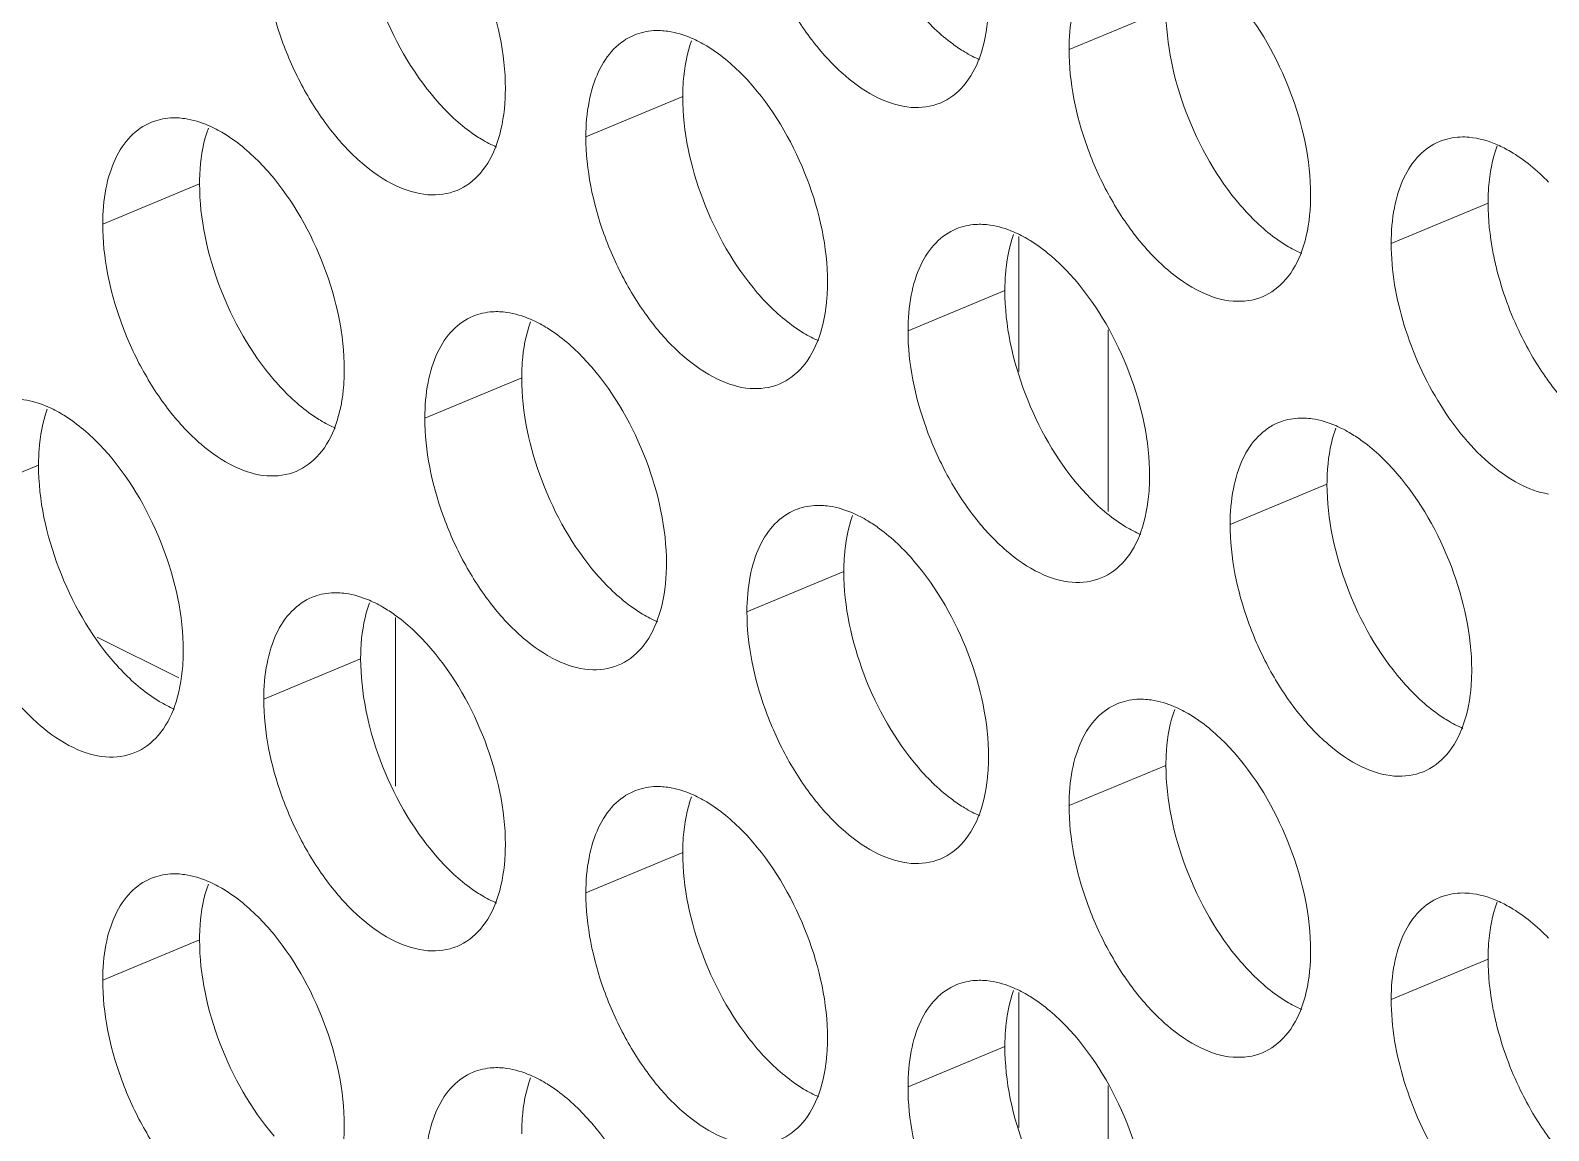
# Model space of a CAD drawing. Header units: millimetres. Extents: x 0 to 2524, y 0 to 1785.
# Drawn here: x 1798.88 to 1808.52, y 823.86 to 830.85 of the extents above; entities that cross this region are included whole.
import ezdxf

# ---------------------------------------------------------------- set-up
doc = ezdxf.new("R2010")
doc.units = ezdxf.units.MM
doc.header["$LTSCALE"] = 0.1
doc.layers.add('标注', color=251, linetype='Continuous', lineweight=9)

msp = doc.modelspace()

# ---------------------------------------------------------------- linework, layer by layer
at = {"layer": '标注'}
for p, q in [((1806.0873, 830.9828), (1805.4721, 830.7271)), ((1803.0187, 830.4284), (1802.4036, 830.1726)), ((1799.9502, 829.8739), (1799.3351, 829.6182)), ((1808.1329, 829.7524), (1807.5177, 829.4967)), ((1805.1539, 828.6834), (1805.1539, 829.5409)), ((1805.0644, 829.198), (1804.4492, 828.9423)), ((1805.7196, 828.9486), (1805.7196, 827.7949)), ((1801.9959, 828.6435), (1801.3807, 828.3878)), ((1798.9274, 828.0891), (1798.3122, 827.8334)), ((1807.1101, 827.9676), (1806.4949, 827.7119)), ((1804.0416, 827.4132), (1803.4264, 827.1575)), ((1801.1941, 826.0499), (1801.1941, 827.1207)), ((1799.8186, 826.7377), (1799.2993, 826.9973)), ((1800.9731, 826.8587), (1800.3579, 826.603)), ((1806.0873, 826.1828), (1805.4721, 825.9271)), ((1803.0187, 825.6284), (1802.4036, 825.3726)), ((1799.9502, 825.0739), (1799.3351, 824.8182)), ((1808.1329, 824.9524), (1807.5177, 824.6967)), ((1805.1539, 823.8834), (1805.1539, 824.7409)), ((1805.0644, 824.398), (1804.4492, 824.1423)), ((1805.7196, 824.1486), (1805.7196, 822.9949))]:
    msp.add_line(p, q, dxfattribs=at)
for centre in [(1810.2483, 829.852), (1810.2483, 825.052)]:
    msp.add_arc(centre, 2.1247, 194.02971, 206.07298, dxfattribs=at)
for points, knots in [([(1804.6541, 830.3881), (1804.5964, 830.3642), (1804.4576, 830.3462), (1804.2452, 830.4151), (1804.035, 830.5614), (1803.838, 830.7745), (1803.6669, 831.0396), (1803.4934, 831.4286), (1803.4264, 831.7488), (1803.4264, 831.9575)], [0, 0, 0, 0, 0.08419, 0.180629, 0.294901, 0.426206, 0.569756, 0.71848, 1, 1, 1, 1]), ([(1801.4186, 831.7252), (1801.567, 831.5526), (1801.7925, 831.1526), (1801.8921, 830.7029), (1801.8921, 830.4802)], [0, 0, 0, 0, 0.505546, 1, 1, 1, 1]), ([(1801.5856, 829.8336), (1801.5279, 829.8097), (1801.3891, 829.7917), (1801.1767, 829.8607), (1800.9665, 830.007), (1800.7695, 830.22), (1800.5983, 830.4852), (1800.4248, 830.8741), (1800.3579, 831.1943), (1800.3579, 831.403)], [0, 0, 0, 0, 0.08419, 0.180629, 0.294901, 0.426206, 0.569756, 0.71848, 1, 1, 1, 1]), ([(1805.4721, 830.7271), (1805.4721, 830.8027), (1805.4835, 830.9453), (1805.541, 831.1384), (1805.6381, 831.2888), (1805.7307, 831.3538), (1805.7786, 831.3737)], [0, 0, 0, 0, 0.300633, 0.564844, 0.793499, 1, 1, 1, 1]), ([(1801.4466, 830.4138), (1801.3988, 830.4694), (1801.2157, 830.7145), (1801.0894, 831.0012), (1801.0315, 831.2259)], [0, 0, 0, 0, 0.24034, 1, 1, 1, 1]), ([(1804.8087, 830.7125), (1804.7829, 830.7281), (1804.6748, 830.8008), (1804.5803, 830.8925), (1804.5151, 830.9682)], [0, 0, 0, 0, 0.231736, 1, 1, 1, 1]), ([(1804.9607, 831.0347), (1804.9607, 831.0024), (1804.9564, 830.8824), (1804.9348, 830.7621), (1804.905, 830.6795)], [0, 0, 0, 0, 0.269025, 1, 1, 1, 1]), ([(1806.5608, 829.7379), (1806.4124, 829.9104), (1806.1869, 830.3104), (1806.0873, 830.7602), (1806.0873, 830.9828)], [0, 0, 0, 0, 0.505546, 1, 1, 1, 1]), ([(1806.5328, 831.0493), (1806.6812, 830.8767), (1806.9066, 830.4767), (1807.0063, 830.0269), (1807.0063, 829.8043)], [0, 0, 0, 0, 0.505546, 1, 1, 1, 1]), ([(1802.4036, 830.1726), (1802.4036, 830.2483), (1802.415, 830.3908), (1802.4725, 830.5839), (1802.5696, 830.7343), (1802.6622, 830.7993), (1802.7101, 830.8193)], [0, 0, 0, 0, 0.300633, 0.564844, 0.793499, 1, 1, 1, 1]), ([(1802.7101, 830.8193), (1802.749, 830.8354), (1802.8058, 830.848), (1802.8625, 830.8485), (1802.8771, 830.8479)], [0, 0, 0, 0, 0.741995, 1, 1, 1, 1]), ([(1802.8771, 830.8479), (1802.8931, 830.8473), (1802.9607, 830.8409), (1803.0265, 830.8207), (1803.0741, 830.8003)], [0, 0, 0, 0, 0.236225, 1, 1, 1, 1]), ([(1803.0187, 830.4284), (1803.0187, 830.4607), (1803.023, 830.5807), (1803.0446, 830.7009), (1803.0744, 830.7835)], [0, 0, 0, 0, 0.269025, 1, 1, 1, 1]), ([(1803.1707, 830.7505), (1803.1965, 830.7349), (1803.3046, 830.6622), (1803.3991, 830.5706), (1803.4643, 830.4948)], [0, 0, 0, 0, 0.231736, 1, 1, 1, 1]), ([(1804.905, 830.6795), (1804.8812, 830.6138), (1804.8191, 830.4947), (1804.7106, 830.4115), (1804.6541, 830.3881)], [0, 0, 0, 0, 0.533077, 1, 1, 1, 1]), ([(1806.6998, 829.1577), (1806.6421, 829.1338), (1806.5032, 829.1158), (1806.2909, 829.1847), (1806.0807, 829.3311), (1805.8837, 829.5441), (1805.7125, 829.8092), (1805.539, 830.1982), (1805.4721, 830.5184), (1805.4721, 830.7271)], [0, 0, 0, 0, 0.08419, 0.180629, 0.294901, 0.426206, 0.569756, 0.71848, 1, 1, 1, 1]), ([(1803.4643, 830.4948), (1803.6127, 830.3222), (1803.8381, 829.9222), (1803.9378, 829.4725), (1803.9378, 829.2499)], [0, 0, 0, 0, 0.505546, 1, 1, 1, 1]), ([(1801.7402, 830.1581), (1801.7144, 830.1736), (1801.6063, 830.2464), (1801.5118, 830.338), (1801.4466, 830.4138)], [0, 0, 0, 0, 0.231736, 1, 1, 1, 1]), ([(1801.8921, 830.4802), (1801.8921, 830.4479), (1801.8879, 830.3279), (1801.8663, 830.2077), (1801.8365, 830.1251)], [0, 0, 0, 0, 0.269025, 1, 1, 1, 1]), ([(1803.4923, 829.1834), (1803.3439, 829.356), (1803.1184, 829.756), (1803.0187, 830.2057), (1803.0187, 830.4284)], [0, 0, 0, 0, 0.505546, 1, 1, 1, 1]), ([(1799.6416, 830.2648), (1799.6805, 830.2809), (1799.7372, 830.2936), (1799.794, 830.2941), (1799.8086, 830.2935)], [0, 0, 0, 0, 0.741995, 1, 1, 1, 1]), ([(1799.8086, 830.2935), (1799.8246, 830.2929), (1799.8922, 830.2864), (1799.958, 830.2662), (1800.0056, 830.2458)], [0, 0, 0, 0, 0.236225, 1, 1, 1, 1]), ([(1799.3351, 829.6182), (1799.3351, 829.6938), (1799.3465, 829.8364), (1799.404, 830.0295), (1799.5011, 830.1799), (1799.5937, 830.2449), (1799.6416, 830.2648)], [0, 0, 0, 0, 0.300633, 0.564844, 0.793499, 1, 1, 1, 1]), ([(1799.9502, 829.8739), (1799.9502, 829.9062), (1799.9545, 830.0262), (1799.976, 830.1465), (1800.0059, 830.2291)], [0, 0, 0, 0, 0.269025, 1, 1, 1, 1]), ([(1800.1022, 830.196), (1800.128, 830.1805), (1800.2361, 830.1078), (1800.3306, 830.0161), (1800.3957, 829.9404)], [0, 0, 0, 0, 0.231736, 1, 1, 1, 1]), ([(1801.8365, 830.1251), (1801.8127, 830.0594), (1801.7506, 829.9403), (1801.6421, 829.8571), (1801.5856, 829.8336)], [0, 0, 0, 0, 0.533077, 1, 1, 1, 1]), ([(1803.6312, 828.6033), (1803.5736, 828.5793), (1803.4347, 828.5614), (1803.2223, 828.6303), (1803.0122, 828.7766), (1802.8152, 828.9897), (1802.644, 829.2548), (1802.4705, 829.6437), (1802.4036, 829.9639), (1802.4036, 830.1726)], [0, 0, 0, 0, 0.08419, 0.180629, 0.294901, 0.426206, 0.569756, 0.71848, 1, 1, 1, 1]), ([(1807.5177, 829.4967), (1807.5177, 829.5724), (1807.5292, 829.7149), (1807.5867, 829.908), (1807.6838, 830.0584), (1807.7763, 830.1234), (1807.8243, 830.1433)], [0, 0, 0, 0, 0.300719, 0.564842, 0.793477, 1, 1, 1, 1]), ([(1807.956, 830.172), (1807.975, 830.1728), (1808.0563, 830.1706), (1808.1361, 830.1472), (1808.193, 830.1223)], [0, 0, 0, 0, 0.234203, 1, 1, 1, 1]), ([(1807.956, 830.172), (1807.975, 830.1728), (1808.0563, 830.1706), (1808.1361, 830.1472), (1808.193, 830.1223)], [0, 0, 0, 0, 0.234203, 1, 1, 1, 1]), ([(1808.1329, 829.7524), (1808.1329, 829.7856), (1808.1374, 829.9084), (1808.16, 830.0316), (1808.1916, 830.1156)], [0, 0, 0, 0, 0.269773, 1, 1, 1, 1]), ([(1808.193, 830.1223), (1808.2211, 830.11), (1808.3408, 830.0482), (1808.4455, 829.9601), (1808.5177, 829.8855)], [0, 0, 0, 0, 0.228039, 1, 1, 1, 1]), ([(1800.3957, 829.9404), (1800.5442, 829.7678), (1800.7696, 829.3678), (1800.8693, 828.918), (1800.8693, 828.6954)], [0, 0, 0, 0, 0.505546, 1, 1, 1, 1]), ([(1800.4238, 828.629), (1800.2754, 828.8015), (1800.0499, 829.2015), (1799.9502, 829.6513), (1799.9502, 829.8739)], [0, 0, 0, 0, 0.505546, 1, 1, 1, 1]), ([(1806.8544, 829.4822), (1806.8286, 829.4977), (1806.7205, 829.5704), (1806.626, 829.6621), (1806.5608, 829.7379)], [0, 0, 0, 0, 0.231736, 1, 1, 1, 1]), ([(1807.0063, 829.8043), (1807.0063, 829.772), (1807.0021, 829.652), (1806.9805, 829.5317), (1806.9507, 829.4492)], [0, 0, 0, 0, 0.269025, 1, 1, 1, 1]), ([(1808.1869, 829.3369), (1808.1781, 829.3724), (1808.1482, 829.509), (1808.1329, 829.6491), (1808.1329, 829.7524)], [0, 0, 0, 0, 0.261145, 1, 1, 1, 1]), ([(1800.5627, 828.0488), (1800.5051, 828.0249), (1800.3662, 828.0069), (1800.1538, 828.0758), (1799.9437, 828.2222), (1799.7467, 828.4352), (1799.5755, 828.7003), (1799.402, 829.0893), (1799.3351, 829.4095), (1799.3351, 829.6182)], [0, 0, 0, 0, 0.08419, 0.180629, 0.294901, 0.426206, 0.569756, 0.71848, 1, 1, 1, 1]), ([(1804.7558, 829.5889), (1804.7947, 829.605), (1804.8514, 829.6177), (1804.9082, 829.6182), (1804.9228, 829.6176)], [0, 0, 0, 0, 0.741995, 1, 1, 1, 1]), ([(1804.9228, 829.6176), (1804.9388, 829.6169), (1805.0064, 829.6105), (1805.0722, 829.5903), (1805.1198, 829.5699)], [0, 0, 0, 0, 0.236225, 1, 1, 1, 1]), ([(1804.4492, 828.9423), (1804.4492, 829.0179), (1804.4607, 829.1604), (1804.5182, 829.3536), (1804.6153, 829.504), (1804.7078, 829.569), (1804.7558, 829.5889)], [0, 0, 0, 0, 0.300633, 0.564844, 0.793499, 1, 1, 1, 1]), ([(1805.0644, 829.198), (1805.0644, 829.2303), (1805.0687, 829.3503), (1805.0902, 829.4705), (1805.1201, 829.5531)], [0, 0, 0, 0, 0.269025, 1, 1, 1, 1]), ([(1805.2164, 829.5201), (1805.2422, 829.5046), (1805.3502, 829.4319), (1805.4448, 829.3402), (1805.5099, 829.2644)], [0, 0, 0, 0, 0.231736, 1, 1, 1, 1]), ([(1806.9507, 829.4492), (1806.9269, 829.3835), (1806.8648, 829.2644), (1806.7563, 829.1812), (1806.6998, 829.1577)], [0, 0, 0, 0, 0.533077, 1, 1, 1, 1]), ([(1808.5177, 827.9051), (1808.3868, 827.9272), (1808.1128, 828.0884), (1807.8042, 828.4713), (1807.5822, 828.959), (1807.5177, 829.321), (1807.5177, 829.4967)], [0, 0, 0, 0, 0.200223, 0.454809, 0.735097, 1, 1, 1, 1]), ([(1803.9378, 829.2499), (1803.9378, 829.2175), (1803.9336, 829.0976), (1803.912, 828.9773), (1803.8822, 828.8947)], [0, 0, 0, 0, 0.269025, 1, 1, 1, 1]), ([(1805.5099, 829.2644), (1805.6583, 829.0919), (1805.8838, 828.6919), (1805.9835, 828.2421), (1805.9835, 828.0195)], [0, 0, 0, 0, 0.505546, 1, 1, 1, 1]), ([(1803.7859, 828.9277), (1803.76, 828.9433), (1803.652, 829.016), (1803.5575, 829.1076), (1803.4923, 829.1834)], [0, 0, 0, 0, 0.231736, 1, 1, 1, 1]), ([(1805.538, 827.953), (1805.3896, 828.1256), (1805.1641, 828.5256), (1805.0644, 828.9754), (1805.0644, 829.198)], [0, 0, 0, 0, 0.505546, 1, 1, 1, 1]), ([(1801.6873, 829.0344), (1801.7262, 829.0506), (1801.7829, 829.0632), (1801.8397, 829.0637), (1801.8543, 829.0631)], [0, 0, 0, 0, 0.741995, 1, 1, 1, 1]), ([(1801.8543, 829.0631), (1801.8703, 829.0625), (1801.9378, 829.0561), (1802.0037, 829.0359), (1802.0512, 829.0155)], [0, 0, 0, 0, 0.236225, 1, 1, 1, 1]), ([(1801.3807, 828.3878), (1801.3807, 828.4634), (1801.3922, 828.606), (1801.4496, 828.7991), (1801.5468, 828.9495), (1801.6393, 829.0145), (1801.6873, 829.0344)], [0, 0, 0, 0, 0.300633, 0.564844, 0.793499, 1, 1, 1, 1]), ([(1801.9959, 828.6435), (1801.9959, 828.6759), (1802.0002, 828.7958), (1802.0217, 828.9161), (1802.0516, 828.9987)], [0, 0, 0, 0, 0.269025, 1, 1, 1, 1]), ([(1802.1479, 828.9657), (1802.1737, 828.9501), (1802.2817, 828.8774), (1802.3763, 828.7858), (1802.4414, 828.71)], [0, 0, 0, 0, 0.231736, 1, 1, 1, 1]), ([(1805.6769, 827.3729), (1805.6193, 827.349), (1805.4804, 827.331), (1805.268, 827.3999), (1805.0579, 827.5462), (1804.8609, 827.7593), (1804.6897, 828.0244), (1804.5162, 828.4134), (1804.4492, 828.7336), (1804.4492, 828.9423)], [0, 0, 0, 0, 0.08419, 0.180629, 0.294901, 0.426206, 0.569756, 0.71848, 1, 1, 1, 1]), ([(1803.8822, 828.8947), (1803.8584, 828.829), (1803.7963, 828.7099), (1803.6878, 828.6267), (1803.6312, 828.6033)], [0, 0, 0, 0, 0.533077, 1, 1, 1, 1]), ([(1808.5712, 828.5499), (1808.5492, 828.5773), (1808.4618, 828.6933), (1808.388, 828.8193), (1808.3398, 828.9182)], [0, 0, 0, 0, 0.242274, 1, 1, 1, 1]), ([(1800.8693, 828.6954), (1800.8693, 828.6631), (1800.865, 828.5431), (1800.8435, 828.4229), (1800.8136, 828.3403)], [0, 0, 0, 0, 0.269025, 1, 1, 1, 1]), ([(1802.4414, 828.71), (1802.5898, 828.5374), (1802.8153, 828.1374), (1802.915, 827.6877), (1802.915, 827.465)], [0, 0, 0, 0, 0.505546, 1, 1, 1, 1]), ([(1800.7174, 828.3733), (1800.6915, 828.3888), (1800.5835, 828.4615), (1800.489, 828.5532), (1800.4238, 828.629)], [0, 0, 0, 0, 0.231736, 1, 1, 1, 1]), ([(1802.4695, 827.3986), (1802.3211, 827.5712), (1802.0956, 827.9712), (1801.9959, 828.4209), (1801.9959, 828.6435)], [0, 0, 0, 0, 0.505546, 1, 1, 1, 1]), ([(1798.7858, 828.5087), (1798.8018, 828.508), (1798.8693, 828.5016), (1798.9352, 828.4814), (1798.9827, 828.461)], [0, 0, 0, 0, 0.236225, 1, 1, 1, 1]), ([(1798.9274, 828.0891), (1798.9274, 828.1214), (1798.9317, 828.2414), (1798.9532, 828.3617), (1798.9831, 828.4442)], [0, 0, 0, 0, 0.269025, 1, 1, 1, 1]), ([(1799.0793, 828.4112), (1799.1052, 828.3957), (1799.2132, 828.323), (1799.3077, 828.2313), (1799.3729, 828.1555)], [0, 0, 0, 0, 0.231736, 1, 1, 1, 1]), ([(1802.6084, 826.8184), (1802.5508, 826.7945), (1802.4119, 826.7766), (1802.1995, 826.8455), (1801.9894, 826.9918), (1801.7924, 827.2049), (1801.6212, 827.47), (1801.4477, 827.8589), (1801.3807, 828.1791), (1801.3807, 828.3878)], [0, 0, 0, 0, 0.08419, 0.180629, 0.294901, 0.426206, 0.569756, 0.71848, 1, 1, 1, 1]), ([(1806.8015, 828.3585), (1806.8404, 828.3746), (1806.8971, 828.3873), (1806.9538, 828.3878), (1806.9685, 828.3872)], [0, 0, 0, 0, 0.741995, 1, 1, 1, 1]), ([(1806.9685, 828.3872), (1806.9845, 828.3866), (1807.052, 828.3802), (1807.1179, 828.3599), (1807.1654, 828.3395)], [0, 0, 0, 0, 0.236225, 1, 1, 1, 1]), ([(1800.8136, 828.3403), (1800.7899, 828.2746), (1800.7278, 828.1555), (1800.6193, 828.0723), (1800.5627, 828.0488)], [0, 0, 0, 0, 0.533077, 1, 1, 1, 1]), ([(1806.4949, 827.7119), (1806.4949, 827.7875), (1806.5064, 827.9301), (1806.5638, 828.1232), (1806.661, 828.2736), (1806.7535, 828.3386), (1806.8015, 828.3585)], [0, 0, 0, 0, 0.300633, 0.564844, 0.793499, 1, 1, 1, 1]), ([(1807.1101, 827.9676), (1807.1101, 827.9999), (1807.1144, 828.1199), (1807.1359, 828.2402), (1807.1658, 828.3228)], [0, 0, 0, 0, 0.269025, 1, 1, 1, 1]), ([(1807.262, 828.2897), (1807.2879, 828.2742), (1807.3959, 828.2015), (1807.4904, 828.1098), (1807.5556, 828.0341)], [0, 0, 0, 0, 0.231736, 1, 1, 1, 1]), ([(1799.401, 826.8441), (1799.2525, 827.0167), (1799.0271, 827.4167), (1798.9274, 827.8665), (1798.9274, 828.0891)], [0, 0, 0, 0, 0.505546, 1, 1, 1, 1]), ([(1799.3729, 828.1555), (1799.5213, 827.983), (1799.7468, 827.583), (1799.8465, 827.1332), (1799.8465, 826.9106)], [0, 0, 0, 0, 0.505546, 1, 1, 1, 1]), ([(1805.9835, 828.0195), (1805.9835, 827.9872), (1805.9792, 827.8672), (1805.9577, 827.7469), (1805.9278, 827.6643)], [0, 0, 0, 0, 0.269025, 1, 1, 1, 1]), ([(1807.5556, 828.0341), (1807.704, 827.8615), (1807.9295, 827.4615), (1808.0292, 827.0117), (1808.0292, 826.7891)], [0, 0, 0, 0, 0.505546, 1, 1, 1, 1]), ([(1805.8315, 827.6974), (1805.8057, 827.7129), (1805.6977, 827.7856), (1805.6031, 827.8773), (1805.538, 827.953)], [0, 0, 0, 0, 0.231736, 1, 1, 1, 1]), ([(1807.5837, 826.7227), (1807.4352, 826.8952), (1807.2098, 827.2952), (1807.1101, 827.745), (1807.1101, 827.9676)], [0, 0, 0, 0, 0.505546, 1, 1, 1, 1]), ([(1799.5399, 826.264), (1799.4823, 826.2401), (1799.3434, 826.2221), (1799.131, 826.291), (1798.9209, 826.4373), (1798.7238, 826.6504), (1798.5527, 826.9155), (1798.3792, 827.3045), (1798.3122, 827.6247), (1798.3122, 827.8334)], [0, 0, 0, 0, 0.08419, 0.180629, 0.294901, 0.426206, 0.569756, 0.71848, 1, 1, 1, 1]), ([(1803.4264, 827.1575), (1803.4264, 827.2331), (1803.4379, 827.3756), (1803.4953, 827.5688), (1803.5925, 827.7191), (1803.685, 827.7842), (1803.733, 827.8041)], [0, 0, 0, 0, 0.300633, 0.564844, 0.793499, 1, 1, 1, 1]), ([(1803.733, 827.8041), (1803.7718, 827.8202), (1803.8286, 827.8328), (1803.8853, 827.8333), (1803.9, 827.8328)], [0, 0, 0, 0, 0.741995, 1, 1, 1, 1]), ([(1803.9, 827.8328), (1803.916, 827.8321), (1803.9835, 827.8257), (1804.0494, 827.8055), (1804.0969, 827.7851)], [0, 0, 0, 0, 0.236225, 1, 1, 1, 1]), ([(1804.0416, 827.4132), (1804.0416, 827.4455), (1804.0458, 827.5655), (1804.0674, 827.6857), (1804.0972, 827.7683)], [0, 0, 0, 0, 0.269025, 1, 1, 1, 1]), ([(1804.1935, 827.7353), (1804.2194, 827.7198), (1804.3274, 827.647), (1804.4219, 827.5554), (1804.4871, 827.4796)], [0, 0, 0, 0, 0.231736, 1, 1, 1, 1]), ([(1807.7226, 826.1425), (1807.6649, 826.1186), (1807.5261, 826.1006), (1807.3137, 826.1695), (1807.1035, 826.3159), (1806.9065, 826.5289), (1806.7354, 826.794), (1806.5619, 827.183), (1806.4949, 827.5032), (1806.4949, 827.7119)], [0, 0, 0, 0, 0.08419, 0.180629, 0.294901, 0.426206, 0.569756, 0.71848, 1, 1, 1, 1]), ([(1805.9278, 827.6643), (1805.9041, 827.5986), (1805.842, 827.4796), (1805.7334, 827.3963), (1805.6769, 827.3729)], [0, 0, 0, 0, 0.533077, 1, 1, 1, 1]), ([(1802.763, 827.1429), (1802.7372, 827.1585), (1802.6292, 827.2312), (1802.5346, 827.3228), (1802.4695, 827.3986)], [0, 0, 0, 0, 0.231736, 1, 1, 1, 1]), ([(1802.915, 827.465), (1802.915, 827.4327), (1802.9107, 827.3127), (1802.8892, 827.1925), (1802.8593, 827.1099)], [0, 0, 0, 0, 0.269025, 1, 1, 1, 1]), ([(1804.5151, 826.1682), (1804.3667, 826.3408), (1804.1413, 826.7408), (1804.0416, 827.1905), (1804.0416, 827.4132)], [0, 0, 0, 0, 0.505546, 1, 1, 1, 1]), ([(1804.4871, 827.4796), (1804.6355, 827.3071), (1804.861, 826.9071), (1804.9607, 826.4573), (1804.9607, 826.2347)], [0, 0, 0, 0, 0.505546, 1, 1, 1, 1]), ([(1800.3579, 826.603), (1800.3579, 826.6786), (1800.3694, 826.8212), (1800.4268, 827.0143), (1800.524, 827.1647), (1800.6165, 827.2297), (1800.6645, 827.2496)], [0, 0, 0, 0, 0.300633, 0.564844, 0.793499, 1, 1, 1, 1]), ([(1800.6645, 827.2496), (1800.7033, 827.2658), (1800.7601, 827.2784), (1800.8168, 827.2789), (1800.8315, 827.2783)], [0, 0, 0, 0, 0.741995, 1, 1, 1, 1]), ([(1800.8315, 827.2783), (1800.8474, 827.2777), (1800.915, 827.2713), (1800.9808, 827.251), (1801.0284, 827.2306)], [0, 0, 0, 0, 0.236225, 1, 1, 1, 1]), ([(1800.9731, 826.8587), (1800.9731, 826.891), (1800.9773, 827.011), (1800.9989, 827.1313), (1801.0287, 827.2139)], [0, 0, 0, 0, 0.269025, 1, 1, 1, 1]), ([(1801.125, 827.1809), (1801.1508, 827.1653), (1801.2589, 827.0926), (1801.3534, 827.0009), (1801.4186, 826.9252)], [0, 0, 0, 0, 0.231736, 1, 1, 1, 1]), ([(1802.8593, 827.1099), (1802.8356, 827.0442), (1802.7735, 826.9251), (1802.6649, 826.8419), (1802.6084, 826.8184)], [0, 0, 0, 0, 0.533077, 1, 1, 1, 1]), ([(1804.6541, 825.5881), (1804.5964, 825.5642), (1804.4576, 825.5462), (1804.2452, 825.6151), (1804.035, 825.7614), (1803.838, 825.9745), (1803.6669, 826.2396), (1803.4934, 826.6286), (1803.4264, 826.9488), (1803.4264, 827.1575)], [0, 0, 0, 0, 0.08419, 0.180629, 0.294901, 0.426206, 0.569756, 0.71848, 1, 1, 1, 1]), ([(1801.4186, 826.9252), (1801.567, 826.7526), (1801.7925, 826.3526), (1801.8921, 825.9029), (1801.8921, 825.6802)], [0, 0, 0, 0, 0.505546, 1, 1, 1, 1]), ([(1799.6945, 826.5885), (1799.6687, 826.604), (1799.5606, 826.6767), (1799.4661, 826.7684), (1799.401, 826.8441)], [0, 0, 0, 0, 0.231736, 1, 1, 1, 1]), ([(1799.8465, 826.9106), (1799.8465, 826.8783), (1799.8422, 826.7583), (1799.8207, 826.638), (1799.7908, 826.5555)], [0, 0, 0, 0, 0.269025, 1, 1, 1, 1]), ([(1801.0315, 826.4259), (1801.022, 826.4628), (1800.9896, 826.6049), (1800.9731, 826.751), (1800.9731, 826.8587)], [0, 0, 0, 0, 0.261395, 1, 1, 1, 1]), ([(1807.8772, 826.467), (1807.8514, 826.4825), (1807.7433, 826.5553), (1807.6488, 826.6469), (1807.5837, 826.7227)], [0, 0, 0, 0, 0.231736, 1, 1, 1, 1]), ([(1808.0292, 826.7891), (1808.0292, 826.7568), (1808.0249, 826.6368), (1808.0034, 826.5166), (1807.9735, 826.434)], [0, 0, 0, 0, 0.269025, 1, 1, 1, 1]), ([(1799.7908, 826.5555), (1799.7671, 826.4897), (1799.705, 826.3707), (1799.5964, 826.2874), (1799.5399, 826.264)], [0, 0, 0, 0, 0.533077, 1, 1, 1, 1]), ([(1801.5856, 825.0336), (1801.5279, 825.0097), (1801.3891, 824.9917), (1801.1767, 825.0607), (1800.9665, 825.207), (1800.7695, 825.42), (1800.5983, 825.6852), (1800.4248, 826.0741), (1800.3579, 826.3943), (1800.3579, 826.603)], [0, 0, 0, 0, 0.08419, 0.180629, 0.294901, 0.426206, 0.569756, 0.71848, 1, 1, 1, 1]), ([(1805.4721, 825.9271), (1805.4721, 826.0027), (1805.4835, 826.1453), (1805.541, 826.3384), (1805.6381, 826.4888), (1805.7307, 826.5538), (1805.7786, 826.5737)], [0, 0, 0, 0, 0.300633, 0.564844, 0.793499, 1, 1, 1, 1]), ([(1805.7786, 826.5737), (1805.8175, 826.5898), (1805.8743, 826.6025), (1805.931, 826.603), (1805.9456, 826.6024)], [0, 0, 0, 0, 0.741995, 1, 1, 1, 1]), ([(1805.9456, 826.6024), (1805.9616, 826.6017), (1806.0292, 826.5953), (1806.095, 826.5751), (1806.1426, 826.5547)], [0, 0, 0, 0, 0.236225, 1, 1, 1, 1]), ([(1806.0873, 826.1828), (1806.0873, 826.2151), (1806.0915, 826.3351), (1806.1131, 826.4554), (1806.1429, 826.5379)], [0, 0, 0, 0, 0.269025, 1, 1, 1, 1]), ([(1806.2392, 826.5049), (1806.265, 826.4894), (1806.3731, 826.4167), (1806.4676, 826.325), (1806.5328, 826.2493)], [0, 0, 0, 0, 0.231736, 1, 1, 1, 1]), ([(1807.9735, 826.434), (1807.9497, 826.3683), (1807.8877, 826.2492), (1807.7791, 826.166), (1807.7226, 826.1425)], [0, 0, 0, 0, 0.533077, 1, 1, 1, 1]), ([(1801.4466, 825.6138), (1801.3988, 825.6694), (1801.2157, 825.9145), (1801.0894, 826.2012), (1801.0315, 826.4259)], [0, 0, 0, 0, 0.24034, 1, 1, 1, 1]), ([(1806.5328, 826.2493), (1806.6812, 826.0767), (1806.9066, 825.6767), (1807.0063, 825.2269), (1807.0063, 825.0043)], [0, 0, 0, 0, 0.505546, 1, 1, 1, 1]), ([(1804.8087, 825.9125), (1804.7829, 825.9281), (1804.6748, 826.0008), (1804.5803, 826.0925), (1804.5151, 826.1682)], [0, 0, 0, 0, 0.231736, 1, 1, 1, 1]), ([(1804.9607, 826.2347), (1804.9607, 826.2024), (1804.9564, 826.0824), (1804.9348, 825.9621), (1804.905, 825.8795)], [0, 0, 0, 0, 0.269025, 1, 1, 1, 1]), ([(1806.5608, 824.9379), (1806.4124, 825.1104), (1806.1869, 825.5104), (1806.0873, 825.9602), (1806.0873, 826.1828)], [0, 0, 0, 0, 0.505546, 1, 1, 1, 1]), ([(1802.7101, 826.0193), (1802.749, 826.0354), (1802.8058, 826.048), (1802.8625, 826.0485), (1802.8771, 826.0479)], [0, 0, 0, 0, 0.741995, 1, 1, 1, 1]), ([(1802.8771, 826.0479), (1802.8931, 826.0473), (1802.9607, 826.0409), (1803.0265, 826.0207), (1803.0741, 826.0003)], [0, 0, 0, 0, 0.236225, 1, 1, 1, 1]), ([(1802.4036, 825.3726), (1802.4036, 825.4483), (1802.415, 825.5908), (1802.4725, 825.7839), (1802.5696, 825.9343), (1802.6622, 825.9993), (1802.7101, 826.0193)], [0, 0, 0, 0, 0.300633, 0.564844, 0.793499, 1, 1, 1, 1]), ([(1803.0187, 825.6284), (1803.0187, 825.6607), (1803.023, 825.7807), (1803.0446, 825.9009), (1803.0744, 825.9835)], [0, 0, 0, 0, 0.269025, 1, 1, 1, 1]), ([(1803.1707, 825.9505), (1803.1965, 825.9349), (1803.3046, 825.8622), (1803.3991, 825.7706), (1803.4643, 825.6948)], [0, 0, 0, 0, 0.231736, 1, 1, 1, 1]), ([(1804.905, 825.8795), (1804.8812, 825.8138), (1804.8191, 825.6947), (1804.7106, 825.6115), (1804.6541, 825.5881)], [0, 0, 0, 0, 0.533077, 1, 1, 1, 1]), ([(1806.6998, 824.3577), (1806.6421, 824.3338), (1806.5032, 824.3158), (1806.2909, 824.3847), (1806.0807, 824.5311), (1805.8837, 824.7441), (1805.7125, 825.0092), (1805.539, 825.3982), (1805.4721, 825.7184), (1805.4721, 825.9271)], [0, 0, 0, 0, 0.08419, 0.180629, 0.294901, 0.426206, 0.569756, 0.71848, 1, 1, 1, 1]), ([(1801.8921, 825.6802), (1801.8921, 825.6479), (1801.8879, 825.5279), (1801.8663, 825.4077), (1801.8365, 825.3251)], [0, 0, 0, 0, 0.269025, 1, 1, 1, 1]), ([(1803.4643, 825.6948), (1803.6127, 825.5222), (1803.8381, 825.1222), (1803.9378, 824.6725), (1803.9378, 824.4499)], [0, 0, 0, 0, 0.505546, 1, 1, 1, 1]), ([(1801.7402, 825.3581), (1801.7144, 825.3736), (1801.6063, 825.4464), (1801.5118, 825.538), (1801.4466, 825.6138)], [0, 0, 0, 0, 0.231736, 1, 1, 1, 1]), ([(1803.4923, 824.3834), (1803.3439, 824.556), (1803.1184, 824.956), (1803.0187, 825.4057), (1803.0187, 825.6284)], [0, 0, 0, 0, 0.505546, 1, 1, 1, 1]), ([(1799.6416, 825.4648), (1799.6805, 825.4809), (1799.7372, 825.4936), (1799.794, 825.4941), (1799.8086, 825.4935)], [0, 0, 0, 0, 0.741995, 1, 1, 1, 1]), ([(1799.8086, 825.4935), (1799.8246, 825.4929), (1799.8922, 825.4864), (1799.958, 825.4662), (1800.0056, 825.4458)], [0, 0, 0, 0, 0.236225, 1, 1, 1, 1]), ([(1799.3351, 824.8182), (1799.3351, 824.8938), (1799.3465, 825.0364), (1799.404, 825.2295), (1799.5011, 825.3799), (1799.5937, 825.4449), (1799.6416, 825.4648)], [0, 0, 0, 0, 0.300633, 0.564844, 0.793499, 1, 1, 1, 1]), ([(1799.9502, 825.0739), (1799.9502, 825.1062), (1799.9545, 825.2262), (1799.976, 825.3465), (1800.0059, 825.4291)], [0, 0, 0, 0, 0.269025, 1, 1, 1, 1]), ([(1800.1022, 825.396), (1800.128, 825.3805), (1800.2361, 825.3078), (1800.3306, 825.2161), (1800.3957, 825.1404)], [0, 0, 0, 0, 0.231736, 1, 1, 1, 1]), ([(1803.6312, 823.8033), (1803.5736, 823.7793), (1803.4347, 823.7614), (1803.2223, 823.8303), (1803.0122, 823.9766), (1802.8152, 824.1897), (1802.644, 824.4548), (1802.4705, 824.8437), (1802.4036, 825.1639), (1802.4036, 825.3726)], [0, 0, 0, 0, 0.08419, 0.180629, 0.294901, 0.426206, 0.569756, 0.71848, 1, 1, 1, 1]), ([(1807.956, 825.372), (1807.975, 825.3728), (1808.0563, 825.3706), (1808.1361, 825.3472), (1808.193, 825.3223)], [0, 0, 0, 0, 0.234203, 1, 1, 1, 1]), ([(1807.956, 825.372), (1807.975, 825.3728), (1808.0563, 825.3706), (1808.1361, 825.3472), (1808.193, 825.3223)], [0, 0, 0, 0, 0.234203, 1, 1, 1, 1]), ([(1801.8365, 825.3251), (1801.8127, 825.2594), (1801.7506, 825.1403), (1801.6421, 825.0571), (1801.5856, 825.0336)], [0, 0, 0, 0, 0.533077, 1, 1, 1, 1]), ([(1807.5177, 824.6967), (1807.5177, 824.7724), (1807.5292, 824.9149), (1807.5867, 825.108), (1807.6838, 825.2584), (1807.7763, 825.3234), (1807.8243, 825.3433)], [0, 0, 0, 0, 0.300719, 0.564842, 0.793477, 1, 1, 1, 1]), ([(1808.1329, 824.9524), (1808.1329, 824.9856), (1808.1374, 825.1084), (1808.16, 825.2316), (1808.1916, 825.3156)], [0, 0, 0, 0, 0.269773, 1, 1, 1, 1]), ([(1808.193, 825.3223), (1808.2211, 825.31), (1808.3408, 825.2482), (1808.4455, 825.1601), (1808.5177, 825.0855)], [0, 0, 0, 0, 0.228039, 1, 1, 1, 1]), ([(1800.3957, 825.1404), (1800.5442, 824.9678), (1800.7696, 824.5678), (1800.8693, 824.118), (1800.8693, 823.8954)], [0, 0, 0, 0, 0.505546, 1, 1, 1, 1]), ([(1800.4238, 823.829), (1800.2754, 824.0015), (1800.0499, 824.4015), (1799.9502, 824.8513), (1799.9502, 825.0739)], [0, 0, 0, 0, 0.505546, 1, 1, 1, 1]), ([(1807.0063, 825.0043), (1807.0063, 824.972), (1807.0021, 824.852), (1806.9805, 824.7317), (1806.9507, 824.6492)], [0, 0, 0, 0, 0.269025, 1, 1, 1, 1]), ([(1806.8544, 824.6822), (1806.8286, 824.6977), (1806.7205, 824.7704), (1806.626, 824.8621), (1806.5608, 824.9379)], [0, 0, 0, 0, 0.231736, 1, 1, 1, 1]), ([(1808.1869, 824.5369), (1808.1781, 824.5724), (1808.1482, 824.709), (1808.1329, 824.8491), (1808.1329, 824.9524)], [0, 0, 0, 0, 0.261145, 1, 1, 1, 1]), ([(1800.5627, 823.2488), (1800.5051, 823.2249), (1800.3662, 823.2069), (1800.1538, 823.2758), (1799.9437, 823.4222), (1799.7467, 823.6352), (1799.5755, 823.9003), (1799.402, 824.2893), (1799.3351, 824.6095), (1799.3351, 824.8182)], [0, 0, 0, 0, 0.08419, 0.180629, 0.294901, 0.426206, 0.569756, 0.71848, 1, 1, 1, 1]), ([(1804.7558, 824.7889), (1804.7947, 824.805), (1804.8514, 824.8177), (1804.9082, 824.8182), (1804.9228, 824.8176)], [0, 0, 0, 0, 0.741995, 1, 1, 1, 1]), ([(1804.9228, 824.8176), (1804.9388, 824.8169), (1805.0064, 824.8105), (1805.0722, 824.7903), (1805.1198, 824.7699)], [0, 0, 0, 0, 0.236225, 1, 1, 1, 1]), ([(1804.4492, 824.1423), (1804.4492, 824.2179), (1804.4607, 824.3604), (1804.5182, 824.5536), (1804.6153, 824.704), (1804.7078, 824.769), (1804.7558, 824.7889)], [0, 0, 0, 0, 0.300633, 0.564844, 0.793499, 1, 1, 1, 1]), ([(1805.0644, 824.398), (1805.0644, 824.4303), (1805.0687, 824.5503), (1805.0902, 824.6705), (1805.1201, 824.7531)], [0, 0, 0, 0, 0.269025, 1, 1, 1, 1]), ([(1805.2164, 824.7201), (1805.2422, 824.7046), (1805.3502, 824.6319), (1805.4448, 824.5402), (1805.5099, 824.4644)], [0, 0, 0, 0, 0.231736, 1, 1, 1, 1]), ([(1808.5177, 823.1051), (1808.3868, 823.1272), (1808.1128, 823.2884), (1807.8042, 823.6713), (1807.5822, 824.159), (1807.5177, 824.521), (1807.5177, 824.6967)], [0, 0, 0, 0, 0.200223, 0.454809, 0.735097, 1, 1, 1, 1]), ([(1806.9507, 824.6492), (1806.9269, 824.5835), (1806.8648, 824.4644), (1806.7563, 824.3812), (1806.6998, 824.3577)], [0, 0, 0, 0, 0.533077, 1, 1, 1, 1]), ([(1803.9378, 824.4499), (1803.9378, 824.4175), (1803.9336, 824.2976), (1803.912, 824.1773), (1803.8822, 824.0947)], [0, 0, 0, 0, 0.269025, 1, 1, 1, 1]), ([(1805.5099, 824.4644), (1805.6583, 824.2919), (1805.8838, 823.8919), (1805.9835, 823.4421), (1805.9835, 823.2195)], [0, 0, 0, 0, 0.505546, 1, 1, 1, 1]), ([(1803.7859, 824.1277), (1803.76, 824.1433), (1803.652, 824.216), (1803.5575, 824.3076), (1803.4923, 824.3834)], [0, 0, 0, 0, 0.231736, 1, 1, 1, 1]), ([(1805.538, 823.153), (1805.3896, 823.3256), (1805.1641, 823.7256), (1805.0644, 824.1754), (1805.0644, 824.398)], [0, 0, 0, 0, 0.505546, 1, 1, 1, 1]), ([(1801.3807, 823.5878), (1801.3807, 823.6634), (1801.3922, 823.806), (1801.4496, 823.9991), (1801.5468, 824.1495), (1801.6393, 824.2145), (1801.6873, 824.2344)], [0, 0, 0, 0, 0.300633, 0.564844, 0.793499, 1, 1, 1, 1]), ([(1801.6873, 824.2344), (1801.7262, 824.2506), (1801.7829, 824.2632), (1801.8397, 824.2637), (1801.8543, 824.2631)], [0, 0, 0, 0, 0.741995, 1, 1, 1, 1]), ([(1801.8543, 824.2631), (1801.8703, 824.2625), (1801.9378, 824.2561), (1802.0037, 824.2359), (1802.0512, 824.2155)], [0, 0, 0, 0, 0.236225, 1, 1, 1, 1]), ([(1801.9959, 823.8435), (1801.9959, 823.8759), (1802.0002, 823.9958), (1802.0217, 824.1161), (1802.0516, 824.1987)], [0, 0, 0, 0, 0.269025, 1, 1, 1, 1]), ([(1802.1479, 824.1657), (1802.1737, 824.1501), (1802.2817, 824.0774), (1802.3763, 823.9858), (1802.4414, 823.91)], [0, 0, 0, 0, 0.231736, 1, 1, 1, 1]), ([(1805.6769, 822.5729), (1805.6193, 822.549), (1805.4804, 822.531), (1805.268, 822.5999), (1805.0579, 822.7462), (1804.8609, 822.9593), (1804.6897, 823.2244), (1804.5162, 823.6134), (1804.4492, 823.9336), (1804.4492, 824.1423)], [0, 0, 0, 0, 0.08419, 0.180629, 0.294901, 0.426206, 0.569756, 0.71848, 1, 1, 1, 1]), ([(1808.5712, 823.7499), (1808.5492, 823.7773), (1808.4618, 823.8933), (1808.388, 824.0193), (1808.3398, 824.1182)], [0, 0, 0, 0, 0.242274, 1, 1, 1, 1]), ([(1803.8822, 824.0947), (1803.8584, 824.029), (1803.7963, 823.9099), (1803.6878, 823.8267), (1803.6312, 823.8033)], [0, 0, 0, 0, 0.533077, 1, 1, 1, 1]), ([(1800.8693, 823.8954), (1800.8693, 823.8631), (1800.865, 823.7431), (1800.8435, 823.6229), (1800.8136, 823.5403)], [0, 0, 0, 0, 0.269025, 1, 1, 1, 1]), ([(1802.4414, 823.91), (1802.5898, 823.7374), (1802.8153, 823.3374), (1802.915, 822.8877), (1802.915, 822.665)], [0, 0, 0, 0, 0.505546, 1, 1, 1, 1])]:
    msp.add_open_spline(points, degree=3, knots=knots, dxfattribs=at)
for points in [[(1803.0741, 830.8003), (1803.1074, 830.786), (1803.1396, 830.7692), (1803.1707, 830.7505)], [(1804.9053, 830.6628), (1804.872, 830.677), (1804.8398, 830.6939), (1804.8087, 830.7125)], [(1800.0056, 830.2458), (1800.0389, 830.2315), (1800.0711, 830.2147), (1800.1022, 830.196)], [(1801.8368, 830.1083), (1801.8035, 830.1226), (1801.7712, 830.1394), (1801.7402, 830.1581)], [(1807.8243, 830.1433), (1807.8658, 830.1606), (1807.9111, 830.1702), (1807.956, 830.172)], [(1807.8243, 830.1433), (1807.8658, 830.1606), (1807.9111, 830.1702), (1807.956, 830.172)], [(1805.1198, 829.5699), (1805.153, 829.5556), (1805.1853, 829.5388), (1805.2164, 829.5201)], [(1806.951, 829.4324), (1806.9177, 829.4467), (1806.8854, 829.4635), (1806.8544, 829.4822)], [(1802.0512, 829.0155), (1802.0845, 829.0012), (1802.1168, 828.9843), (1802.1479, 828.9657)], [(1803.8825, 828.8779), (1803.8492, 828.8922), (1803.8169, 828.9091), (1803.7859, 828.9277)], [(1798.9827, 828.461), (1799.016, 828.4467), (1799.0483, 828.4299), (1799.0793, 828.4112)], [(1800.814, 828.3235), (1800.7807, 828.3378), (1800.7484, 828.3546), (1800.7174, 828.3733)], [(1807.1654, 828.3395), (1807.1987, 828.3252), (1807.231, 828.3084), (1807.262, 828.2897)], [(1804.0969, 827.7851), (1804.1302, 827.7708), (1804.1625, 827.754), (1804.1935, 827.7353)], [(1805.9282, 827.6476), (1805.8949, 827.6619), (1805.8626, 827.6787), (1805.8315, 827.6974)], [(1801.0284, 827.2306), (1801.0617, 827.2164), (1801.094, 827.1995), (1801.125, 827.1809)], [(1802.8596, 827.0931), (1802.8264, 827.1074), (1802.7941, 827.1242), (1802.763, 827.1429)], [(1799.7911, 826.5387), (1799.7578, 826.553), (1799.7256, 826.5698), (1799.6945, 826.5885)], [(1806.1426, 826.5547), (1806.1759, 826.5404), (1806.2082, 826.5236), (1806.2392, 826.5049)], [(1807.9738, 826.4172), (1807.9405, 826.4315), (1807.9083, 826.4483), (1807.8772, 826.467)], [(1803.0741, 826.0003), (1803.1074, 825.986), (1803.1396, 825.9692), (1803.1707, 825.9505)], [(1804.9053, 825.8628), (1804.872, 825.877), (1804.8398, 825.8939), (1804.8087, 825.9125)], [(1800.0056, 825.4458), (1800.0389, 825.4315), (1800.0711, 825.4147), (1800.1022, 825.396)], [(1807.8243, 825.3433), (1807.8658, 825.3606), (1807.9111, 825.3702), (1807.956, 825.372)], [(1807.8243, 825.3433), (1807.8658, 825.3606), (1807.9111, 825.3702), (1807.956, 825.372)], [(1801.8368, 825.3083), (1801.8035, 825.3226), (1801.7712, 825.3394), (1801.7402, 825.3581)], [(1805.1198, 824.7699), (1805.153, 824.7556), (1805.1853, 824.7388), (1805.2164, 824.7201)], [(1806.951, 824.6324), (1806.9177, 824.6467), (1806.8854, 824.6635), (1806.8544, 824.6822)], [(1802.0512, 824.2155), (1802.0845, 824.2012), (1802.1168, 824.1843), (1802.1479, 824.1657)], [(1803.8825, 824.0779), (1803.8492, 824.0922), (1803.8169, 824.1091), (1803.7859, 824.1277)]]:
    msp.add_open_spline(points, degree=3, dxfattribs=at)

doc.saveas('drawing.dxf')
